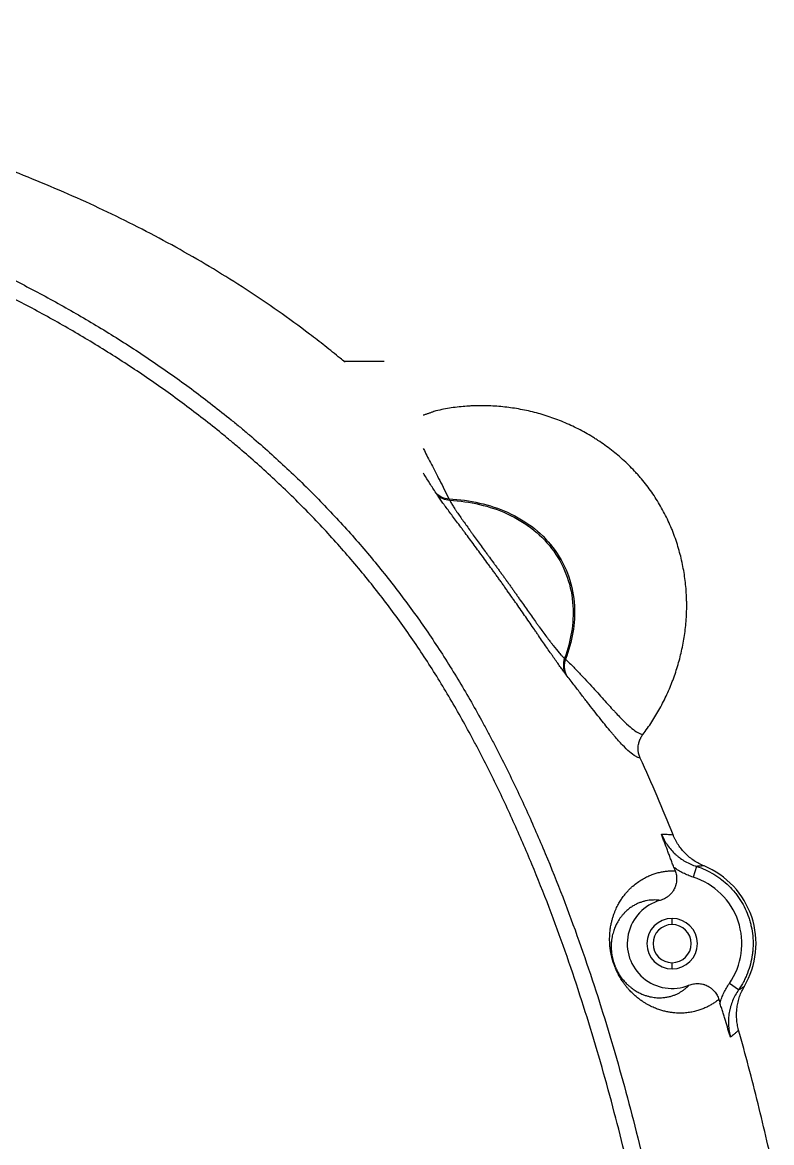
# Model space of a CAD drawing. Header units: millimetres. Extents: x -33000 to 294000, y 0 to 42408.
# Drawn here: x 95449.3 to 95516.1, y 16311.2 to 16411.1 of the extents above; entities that cross this region are included whole.
import ezdxf

# ---------------------------------------------------------------- set-up
doc = ezdxf.new("R2010")
doc.units = ezdxf.units.MM
doc.header["$LTSCALE"] = 50
doc.layers.add('arch', color=8, linetype='Continuous')

msp = doc.modelspace()

# ---------------------------------------------------------------- linework, layer by layer
at = {"layer": 'arch', "linetype": 'Continuous'}
for p, q in [((95481.571, 16380.849), (95478.071, 16380.849)), ((95509.429, 16335.837), (95509.128, 16334.884)), ((95507.252, 16330.657), (95507.252, 16331.207)), ((95507.252, 16326.707), (95507.252, 16327.257)), ((95513.175, 16324.833), (95512.354, 16325.404))]:
    msp.add_line(p, q, dxfattribs=at)
for radius, start, end in [(7.482, 329.46709, 67.6557), (6.217, 325.15351, 72.43829), (4, 105.43805, 292.09048), (2.25, 90, 270), (2.25, 270, 90), (1.7, 90, 270), (1.7, 270, 90)]:
    msp.add_arc((95507.252, 16328.957), radius, start, end, dxfattribs=at)
for centre, major_axis, ratio, start_param, end_param in [((95487.69, 16370.449), (-1.679, -1.087), 0.894464, 0.171508, 0.874223), ((95487.783, 16370.307), (-1.663, -1.11), 0.873243, 0.157442, 0.851187), ((95499.46, 16354.018), (1.59, 1.213), 0.870637, 2.216695, 2.993954), ((95499.542, 16353.909), (1.59, 1.213), 0.873482, 2.204426, 2.992704)]:
    msp.add_ellipse(centre, major_axis=major_axis, ratio=ratio, start_param=start_param, end_param=end_param, dxfattribs=at)
for points, knots in [([(95478.09, 16380.779), (95477.946, 16380.899), (95477.802, 16381.018), (95477.209, 16381.504), (95476.757, 16381.867), (95476.074, 16382.406), (95475.845, 16382.584), (95475.386, 16382.939), (95474.236, 16383.82), (95473.07, 16384.67), (95471.184, 16385.994), (95470.232, 16386.638), (95468.308, 16387.889), (95467.336, 16388.498), (95464.395, 16390.271), (95462.399, 16391.386), (95458.34, 16393.493), (95456.278, 16394.484), (95452.093, 16396.353), (95449.97, 16397.232), (95446.745, 16398.471), (95445.663, 16398.871), (95444.302, 16399.355), (95444.03, 16399.452), (95443.484, 16399.642), (95442.665, 16399.925), (95440.748, 16400.57), (95439.095, 16401.094), (95437.437, 16401.6), (95436.884, 16401.766), (95435.775, 16402.091), (95435.22, 16402.251), (95433.554, 16402.722), (95432.44, 16403.025), (95430.209, 16403.609), (95429.09, 16403.89), (95425.728, 16404.703), (95423.478, 16405.205), (95418.96, 16406.138), (95416.694, 16406.569), (95413.851, 16407.068), (95413.282, 16407.166), (95412.144, 16407.358), (95411.574, 16407.452), (95409.864, 16407.729), (95408.723, 16407.906), (95405.298, 16408.417), (95403.011, 16408.73), (95398.432, 16409.307), (95396.14, 16409.572), (95389.256, 16410.307), (95384.658, 16410.715), (95380.053, 16411.069)], [0, 0, 0, 0, 0.005355, 0.005355, 0.021932, 0.021932, 0.030221, 0.030221, 0.038509, 0.071664, 0.071664, 0.104819, 0.104819, 0.137974, 0.137974, 0.204284, 0.204284, 0.270593, 0.270593, 0.336903, 0.336903, 0.370058, 0.370058, 0.378347, 0.378347, 0.386635, 0.403213, 0.436368, 0.436368, 0.452945, 0.452945, 0.469522, 0.469522, 0.502677, 0.502677, 0.535832, 0.535832, 0.602142, 0.602142, 0.668452, 0.668452, 0.685029, 0.685029, 0.701606, 0.701606, 0.734761, 0.734761, 0.801071, 0.801071, 0.867381, 0.867381, 1, 1, 1, 1]), ([(95380.055, 16405.425), (95382.849, 16405.208), (95385.633, 16404.948), (95391.182, 16404.336), (95393.945, 16403.984), (95399.451, 16403.182), (95402.193, 16402.732), (95407.653, 16401.725), (95410.371, 16401.168), (95415.781, 16399.937), (95418.474, 16399.264), (95423.829, 16397.79), (95426.493, 16396.988), (95430.464, 16395.677), (95431.783, 16395.223), (95434.414, 16394.275), (95435.725, 16393.783), (95437.685, 16393.013), (95438.664, 16392.62), (95439.639, 16392.216), (95440.127, 16392.012), (95440.289, 16391.944), (95440.613, 16391.806), (95442.072, 16391.186), (95443.515, 16390.541), (95446.058, 16389.356), (95448.578, 16388.132), (95452.284, 16386.172), (95454.703, 16384.781), (95457.096, 16383.344), (95458.279, 16382.604), (95460.617, 16381.075), (95461.771, 16380.288), (95464.051, 16378.663), (95465.177, 16377.826), (95466.841, 16376.532), (95467.668, 16375.875), (95468.622, 16375.091), (95469.028, 16374.751), (95469.298, 16374.524), (95469.433, 16374.41), (95470.644, 16373.381), (95471.695, 16372.447), (95473.746, 16370.537), (95474.746, 16369.561), (95476.697, 16367.569), (95477.646, 16366.553), (95479.495, 16364.478), (95480.394, 16363.421), (95482.14, 16361.264), (95482.988, 16360.165), (95484.63, 16357.924), (95485.426, 16356.783), (95486.579, 16355.039), (95486.957, 16354.452), (95487.7, 16353.268), (95488.065, 16352.671), (95488.783, 16351.467), (95489.136, 16350.86), (95489.829, 16349.636), (95490.171, 16349.02), (95490.591, 16348.244), (95490.674, 16348.089), (95490.841, 16347.777), (95490.924, 16347.621), (95491.171, 16347.154), (95491.662, 16346.217), (95492.14, 16345.275), (95493.077, 16343.386), (95493.679, 16342.119), (95494.839, 16339.57), (95495.398, 16338.288), (95497.016, 16334.423), (95498.014, 16331.819), (95499.878, 16326.567), (95500.743, 16323.918), (95502.356, 16318.58), (95503.104, 16315.891), (95504.498, 16310.479), (95505.144, 16307.755), (95505.896, 16304.332), (95506.118, 16303.304), (95506.333, 16302.274), (95506.475, 16301.586), (95506.546, 16301.243), (95506.895, 16299.523), (95507.163, 16298.147), (95507.937, 16294.019), (95508.412, 16291.266), (95509.293, 16285.758), (95509.697, 16283.003), (95510.819, 16274.737), (95511.444, 16269.223), (95512.239, 16260.949), (95512.48, 16258.19), (95512.912, 16252.672), (95513.104, 16249.912), (95513.607, 16241.631), (95514.086, 16230.586), (95514.234, 16219.533), (95514.235, 16208.476), (95514.162, 16202.946), (95513.85, 16191.882), (95513.611, 16186.349), (95513.107, 16178.045), (95512.915, 16175.276), (95512.481, 16169.738), (95512.239, 16166.968), (95511.707, 16161.427), (95511.417, 16158.656), (95510.94, 16154.499), (95510.774, 16153.113), (95510.428, 16150.341), (95510.247, 16148.955), (95509.304, 16142.023), (95508.429, 16136.505), (95506.884, 16128.282), (95506.33, 16125.55), (95505.133, 16120.107), (95504.489, 16117.395), (95503.098, 16111.997), (95502.35, 16109.309), (95500.734, 16103.963), (95499.865, 16101.303), (95498.809, 16098.329), (95498.69, 16097.999), (95498.451, 16097.339), (95498.33, 16097.01), (95497.965, 16096.023), (95497.222, 16094.057), (95496.441, 16092.111), (95494.821, 16088.248), (95493.667, 16085.712), (95492.121, 16082.597), (95491.806, 16081.977), (95491.166, 16080.742), (95490.841, 16080.128), (95489.848, 16078.293), (95489.163, 16077.082), (95488.094, 16075.288), (95487.731, 16074.693), (95486.991, 16073.511), (95486.613, 16072.924), (95485.458, 16071.175), (95484.658, 16070.025), (95483.412, 16068.324), (95482.989, 16067.761), (95482.45, 16067.062), (95482.342, 16066.923), (95482.125, 16066.645), (95481.799, 16066.229), (95480.589, 16064.718), (95479.454, 16063.384), (95477.594, 16061.301), (95476.642, 16060.284), (95474.696, 16058.299), (95473.701, 16057.331), (95471.671, 16055.442), (95470.635, 16054.522), (95468.523, 16052.726), (95467.447, 16051.85), (95465.256, 16050.144), (95464.141, 16049.313), (95461.874, 16047.694), (95460.722, 16046.906), (95458.966, 16045.755), (95458.081, 16045.187), (95457.037, 16044.538), (95456.587, 16044.263), (95456.286, 16044.081), (95456.136, 16043.989), (95454.779, 16043.173), (95453.563, 16042.473), (95451.113, 16041.119), (95448.645, 16039.813), (95446.142, 16038.594), (95442.363, 16036.83), (95439.811, 16035.736), (95434.648, 16033.7), (95432.038, 16032.757), (95426.763, 16031.007), (95424.099, 16030.2), (95420.067, 16029.082), (95418.716, 16028.726), (95416.682, 16028.213), (95416.002, 16028.046), (95414.981, 16027.8), (95414.64, 16027.72), (95413.958, 16027.56), (95412.251, 16027.165), (95410.539, 16026.793), (95408.48, 16026.369), (95407.793, 16026.231), (95406.418, 16025.962), (95405.73, 16025.831), (95402.287, 16025.194), (95399.525, 16024.74), (95393.985, 16023.931), (95391.208, 16023.577), (95387.033, 16023.116), (95385.639, 16022.974), (95382.849, 16022.713), (95381.453, 16022.594), (95380.056, 16022.485)], [0, 0, 0, 0, 0.015625, 0.015625, 0.03125, 0.03125, 0.046875, 0.046875, 0.0625, 0.0625, 0.078125, 0.078125, 0.09375, 0.09375, 0.101562, 0.101562, 0.109375, 0.109375, 0.113281, 0.115234, 0.115234, 0.116211, 0.116211, 0.117187, 0.125, 0.125, 0.132812, 0.140625, 0.148437, 0.148437, 0.15625, 0.15625, 0.164062, 0.164062, 0.171875, 0.171875, 0.175781, 0.177734, 0.178711, 0.178711, 0.179687, 0.179687, 0.1875, 0.1875, 0.195312, 0.195312, 0.203125, 0.203125, 0.210937, 0.210937, 0.21875, 0.21875, 0.226562, 0.226562, 0.230469, 0.230469, 0.234375, 0.234375, 0.238281, 0.238281, 0.242187, 0.242187, 0.243164, 0.243164, 0.244141, 0.244141, 0.246094, 0.25, 0.25, 0.257812, 0.257812, 0.265625, 0.265625, 0.28125, 0.28125, 0.296875, 0.296875, 0.3125, 0.3125, 0.328125, 0.328125, 0.332031, 0.333984, 0.333984, 0.335937, 0.335937, 0.34375, 0.34375, 0.359375, 0.359375, 0.375, 0.375, 0.40625, 0.40625, 0.421875, 0.421875, 0.4375, 0.4375, 0.46875, 0.5, 0.5, 0.53125, 0.53125, 0.5625, 0.5625, 0.578125, 0.578125, 0.59375, 0.59375, 0.609375, 0.609375, 0.617187, 0.617187, 0.625, 0.625, 0.65625, 0.65625, 0.671875, 0.671875, 0.6875, 0.6875, 0.703125, 0.703125, 0.71875, 0.71875, 0.720703, 0.720703, 0.722656, 0.722656, 0.726562, 0.734375, 0.734375, 0.75, 0.75, 0.753906, 0.753906, 0.757812, 0.757812, 0.765625, 0.765625, 0.769531, 0.769531, 0.773437, 0.773437, 0.78125, 0.78125, 0.785156, 0.785156, 0.786133, 0.786133, 0.787109, 0.789062, 0.796875, 0.796875, 0.804687, 0.804687, 0.8125, 0.8125, 0.820312, 0.820312, 0.828125, 0.828125, 0.835937, 0.835937, 0.84375, 0.84375, 0.847656, 0.849609, 0.850586, 0.850586, 0.851562, 0.851562, 0.859375, 0.859375, 0.867187, 0.875, 0.875, 0.890625, 0.890625, 0.90625, 0.90625, 0.921875, 0.921875, 0.929687, 0.929687, 0.933594, 0.933594, 0.935547, 0.935547, 0.9375, 0.945312, 0.945312, 0.949219, 0.949219, 0.953125, 0.953125, 0.96875, 0.96875, 0.984375, 0.984375, 0.992187, 0.992187, 1, 1, 1, 1]), ([(95379.939, 16023.979), (95382.712, 16024.194), (95385.476, 16024.452), (95390.989, 16025.06), (95393.737, 16025.409), (95399.216, 16026.207), (95401.946, 16026.655), (95407.387, 16027.659), (95410.098, 16028.215), (95415.499, 16029.444), (95418.188, 16030.117), (95422.205, 16031.226), (95423.541, 16031.612), (95425.207, 16032.116), (95425.54, 16032.218), (95426.206, 16032.424), (95427.202, 16032.736), (95428.194, 16033.058), (95431.493, 16034.15), (95434.102, 16035.091), (95439.256, 16037.123), (95441.8, 16038.213), (95445.562, 16039.971), (95448.053, 16041.184), (95450.505, 16042.485), (95452.937, 16043.831), (95454.143, 16044.527), (95455.488, 16045.338), (95455.637, 16045.428), (95455.935, 16045.61), (95456.381, 16045.883), (95457.416, 16046.527), (95458.292, 16047.091), (95460.032, 16048.234), (95461.173, 16049.017), (95463.418, 16050.626), (95464.522, 16051.452), (95466.69, 16053.147), (95467.756, 16054.017), (95469.846, 16055.803), (95470.871, 16056.718), (95472.88, 16058.596), (95473.863, 16059.559), (95475.788, 16061.534), (95476.729, 16062.546), (95478.567, 16064.619), (95479.463, 16065.681), (95480.556, 16067.041), (95480.773, 16067.314), (95481.097, 16067.727), (95481.204, 16067.865), (95481.418, 16068.142), (95481.951, 16068.835), (95482.472, 16069.535), (95483.7, 16071.226), (95484.487, 16072.369), (95486.002, 16074.688), (95486.729, 16075.864), (95488.13, 16078.243), (95488.804, 16079.446), (95490.106, 16081.877), (95490.736, 16083.104), (95492.562, 16086.818), (95493.697, 16089.337), (95495.289, 16093.175), (95496.058, 16095.108), (95496.788, 16097.061), (95497.087, 16097.878), (95497.146, 16098.041), (95497.265, 16098.368), (95497.442, 16098.859), (95497.617, 16099.35), (95498.654, 16102.301), (95499.508, 16104.94), (95501.095, 16110.245), (95501.83, 16112.911), (95503.197, 16118.266), (95503.83, 16120.956), (95505.007, 16126.356), (95505.551, 16129.065), (95506.564, 16134.503), (95507.266, 16138.594), (95507.997, 16143.388), (95508.342, 16145.789), (95508.485, 16146.819), (95508.58, 16147.506), (95508.627, 16147.85), (95509.044, 16150.943), (95509.725, 16156.44), (95510.296, 16161.934), (95510.82, 16167.428), (95511.058, 16170.174), (95511.485, 16175.665), (95511.674, 16178.41), (95512.169, 16186.643), (95512.405, 16192.13), (95512.711, 16203.1), (95512.782, 16208.583), (95512.78, 16219.545), (95512.707, 16225.025), (95512.397, 16235.98), (95512.16, 16241.456), (95511.663, 16249.666), (95511.474, 16252.402), (95511.046, 16257.874), (95510.808, 16260.609), (95510.024, 16268.812), (95509.407, 16274.279), (95508.301, 16282.476), (95507.902, 16285.207), (95507.034, 16290.668), (95506.565, 16293.398), (95505.803, 16297.491), (95505.539, 16298.855), (95505.195, 16300.56), (95505.126, 16300.901), (95504.986, 16301.583), (95504.773, 16302.605), (95503.974, 16306.346), (95503.178, 16309.723), (95501.805, 16315.092), (95501.069, 16317.76), (95499.48, 16323.056), (95498.629, 16325.685), (95496.793, 16330.898), (95495.81, 16333.482), (95494.217, 16337.318), (95493.116, 16339.862), (95491.931, 16342.378), (95491.007, 16344.253), (95490.537, 16345.187), (95489.973, 16346.273), (95489.728, 16346.737), (95489.564, 16347.046), (95489.481, 16347.2), (95488.736, 16348.588), (95488.052, 16349.805), (95486.99, 16351.601), (95486.63, 16352.194), (95485.898, 16353.371), (95485.525, 16353.955), (95484.387, 16355.689), (95483.601, 16356.823), (95481.979, 16359.05), (95481.142, 16360.143), (95479.416, 16362.286), (95478.527, 16363.337), (95476.698, 16365.397), (95475.759, 16366.407), (95473.829, 16368.385), (95472.839, 16369.354), (95470.807, 16371.25), (95469.767, 16372.178), (95468.568, 16373.199), (95468.434, 16373.312), (95468.166, 16373.538), (95468.032, 16373.65), (95467.628, 16373.986), (95466.818, 16374.653), (95465.999, 16375.305), (95464.349, 16376.59), (95463.233, 16377.42), (95460.973, 16379.032), (95459.828, 16379.813), (95457.51, 16381.329), (95456.337, 16382.063), (95453.965, 16383.487), (95451.565, 16384.867), (95447.89, 16386.808), (95445.391, 16388.021), (95442.869, 16389.195), (95441.596, 16389.763), (95440.151, 16390.38), (95439.991, 16390.449), (95439.669, 16390.585), (95439.508, 16390.652), (95439.025, 16390.855), (95438.057, 16391.255), (95437.087, 16391.643), (95435.143, 16392.406), (95433.843, 16392.893), (95431.234, 16393.831), (95429.925, 16394.281), (95425.987, 16395.578), (95423.346, 16396.372), (95418.035, 16397.832), (95415.365, 16398.498), (95410, 16399.716), (95407.305, 16400.267), (95401.891, 16401.264), (95399.172, 16401.71), (95393.712, 16402.504), (95390.972, 16402.852), (95385.47, 16403.459), (95382.71, 16403.716), (95379.939, 16403.931)], [0, 0, 0, 0, 0.015625, 0.015625, 0.03125, 0.03125, 0.046875, 0.046875, 0.0625, 0.0625, 0.078125, 0.078125, 0.085938, 0.085938, 0.087891, 0.087891, 0.089844, 0.09375, 0.09375, 0.109375, 0.109375, 0.125, 0.125, 0.132812, 0.140625, 0.140625, 0.148437, 0.148437, 0.149414, 0.149414, 0.150391, 0.152344, 0.15625, 0.15625, 0.164062, 0.164062, 0.171875, 0.171875, 0.179687, 0.179687, 0.1875, 0.1875, 0.195312, 0.195312, 0.203125, 0.203125, 0.210938, 0.210938, 0.212891, 0.212891, 0.213867, 0.213867, 0.214844, 0.21875, 0.21875, 0.226563, 0.226563, 0.234375, 0.234375, 0.242188, 0.242188, 0.25, 0.25, 0.265625, 0.265625, 0.273438, 0.277344, 0.277344, 0.27832, 0.27832, 0.279297, 0.28125, 0.28125, 0.296875, 0.296875, 0.3125, 0.3125, 0.328125, 0.328125, 0.34375, 0.34375, 0.359375, 0.367188, 0.371094, 0.373047, 0.373047, 0.375, 0.375, 0.390625, 0.40625, 0.40625, 0.421875, 0.421875, 0.4375, 0.4375, 0.46875, 0.46875, 0.5, 0.5, 0.53125, 0.53125, 0.5625, 0.5625, 0.578125, 0.578125, 0.59375, 0.59375, 0.625, 0.625, 0.640625, 0.640625, 0.65625, 0.65625, 0.664063, 0.664063, 0.666016, 0.666016, 0.667969, 0.671875, 0.6875, 0.6875, 0.703125, 0.703125, 0.71875, 0.71875, 0.734375, 0.734375, 0.742188, 0.75, 0.75, 0.753906, 0.755859, 0.756836, 0.756836, 0.757813, 0.757813, 0.765625, 0.765625, 0.769531, 0.769531, 0.773438, 0.773438, 0.78125, 0.78125, 0.789063, 0.789063, 0.796875, 0.796875, 0.804688, 0.804688, 0.8125, 0.8125, 0.820313, 0.820313, 0.821289, 0.821289, 0.822266, 0.822266, 0.824219, 0.828125, 0.828125, 0.835938, 0.835938, 0.84375, 0.84375, 0.851563, 0.851563, 0.859375, 0.867188, 0.875, 0.875, 0.882813, 0.882813, 0.883789, 0.883789, 0.884766, 0.884766, 0.886719, 0.890625, 0.890625, 0.898438, 0.898438, 0.90625, 0.90625, 0.921875, 0.921875, 0.9375, 0.9375, 0.953125, 0.953125, 0.96875, 0.96875, 0.984375, 0.984375, 1, 1, 1, 1]), ([(95504.64, 16347.598), (95504.924, 16347.965), (95505.192, 16348.344), (95505.699, 16349.119), (95505.937, 16349.517), (95506.385, 16350.332), (95506.595, 16350.749), (95506.888, 16351.388), (95506.983, 16351.603), (95507.118, 16351.93), (95507.185, 16352.095), (95507.249, 16352.26), (95507.292, 16352.371), (95507.313, 16352.426), (95507.5, 16352.927), (95507.65, 16353.377), (95507.916, 16354.285), (95508.033, 16354.743), (95508.232, 16355.67), (95508.315, 16356.138), (95508.446, 16357.083), (95508.493, 16357.561), (95508.536, 16358.285), (95508.545, 16358.528), (95508.551, 16358.833), (95508.551, 16358.894), (95508.552, 16359.016), (95508.553, 16359.077), (95508.552, 16359.261), (95508.551, 16359.383), (95508.537, 16359.994), (95508.507, 16360.479), (95508.408, 16361.446), (95508.339, 16361.927), (95508.161, 16362.884), (95508.053, 16363.36), (95507.797, 16364.307), (95507.648, 16364.778), (95507.456, 16365.305), (95507.435, 16365.364), (95507.391, 16365.48), (95507.369, 16365.539), (95507.301, 16365.713), (95507.162, 16366.061), (95507.012, 16366.402), (95506.7, 16367.076), (95506.472, 16367.514), (95505.981, 16368.37), (95505.716, 16368.786), (95505.149, 16369.598), (95504.846, 16369.992), (95504.484, 16370.423), (95504.443, 16370.471), (95504.361, 16370.566), (95504.32, 16370.613), (95504.196, 16370.754), (95503.945, 16371.033), (95503.687, 16371.302), (95503.161, 16371.828), (95502.796, 16372.163), (95502.043, 16372.8), (95501.654, 16373.103), (95501.051, 16373.534), (95500.847, 16373.674), (95500.588, 16373.844), (95500.536, 16373.878), (95500.432, 16373.945), (95500.38, 16373.978), (95500.222, 16374.077), (95500.117, 16374.142), (95499.588, 16374.46), (95499.158, 16374.695), (95498.285, 16375.131), (95497.398, 16375.532), (95496.486, 16375.862), (95495.793, 16376.082), (95495.56, 16376.151), (95495.091, 16376.28), (95494.856, 16376.34), (95494.151, 16376.505), (95493.681, 16376.597), (95492.739, 16376.744), (95492.268, 16376.8), (95491.324, 16376.877), (95490.852, 16376.898), (95490.143, 16376.903), (95489.906, 16376.9), (95489.611, 16376.891), (95489.551, 16376.889), (95489.433, 16376.884), (95489.374, 16376.881), (95489.197, 16376.872), (95489.079, 16376.865), (95488.491, 16376.824), (95488.026, 16376.774), (95487.104, 16376.636), (95486.648, 16376.549), (95486.129, 16376.426), (95486.06, 16376.409), (95485.992, 16376.392)], [0, 0, 0, 0, 0.0321, 0.0321, 0.0642, 0.0642, 0.0963, 0.0963, 0.112351, 0.112351, 0.120376, 0.124388, 0.124388, 0.128401, 0.128401, 0.160501, 0.160501, 0.192601, 0.192601, 0.224701, 0.224701, 0.256801, 0.256801, 0.272851, 0.272851, 0.276864, 0.276864, 0.280876, 0.280876, 0.288901, 0.288901, 0.321002, 0.321002, 0.353102, 0.353102, 0.385202, 0.385202, 0.417302, 0.417302, 0.421315, 0.421315, 0.425327, 0.425327, 0.433352, 0.449402, 0.449402, 0.481502, 0.481502, 0.513602, 0.513602, 0.545703, 0.545703, 0.549715, 0.549715, 0.553728, 0.553728, 0.561753, 0.577803, 0.577803, 0.609903, 0.609903, 0.642003, 0.642003, 0.658053, 0.658053, 0.662066, 0.662066, 0.666078, 0.666078, 0.674103, 0.674103, 0.706203, 0.706203, 0.738304, 0.770404, 0.770404, 0.786454, 0.786454, 0.802504, 0.802504, 0.834604, 0.834604, 0.866704, 0.866704, 0.898804, 0.898804, 0.914854, 0.914854, 0.918867, 0.918867, 0.922879, 0.922879, 0.930904, 0.930904, 0.963005, 0.963005, 0.995105, 0.995105, 1, 1, 1, 1]), ([(95485.067, 16373.102), (95485.098, 16373.037), (95485.13, 16372.971), (95485.346, 16372.525), (95485.557, 16372.114), (95485.903, 16371.448), (95486.024, 16371.217), (95486.273, 16370.74), (95486.402, 16370.492), (95486.667, 16369.981), (95486.803, 16369.717), (95487.078, 16369.171), (95487.218, 16368.89), (95487.358, 16368.6)], [0, 0, 0, 0, 0.055973, 0.055973, 0.370649, 0.370649, 0.527986, 0.527986, 0.685324, 0.685324, 0.842662, 0.842662, 1, 1, 1, 1]), ([(95486.201, 16369.122), (95486.01, 16369.419), (95485.827, 16369.705), (95485.474, 16370.256), (95485.304, 16370.522), (95485.117, 16370.817), (95485.093, 16370.855), (95485.069, 16370.893)], [0, 0, 0, 0, 0.465441, 0.465441, 0.930882, 0.930882, 1, 1, 1, 1]), ([(95497.731, 16353.022), (95497.659, 16353.116), (95497.583, 16353.218), (95497.423, 16353.433), (95497.34, 16353.548), (95497.166, 16353.789), (95497.076, 16353.916), (95496.888, 16354.181), (95496.79, 16354.32), (95496.664, 16354.501), (95496.638, 16354.538), (95496.587, 16354.612), (95496.561, 16354.649), (95496.482, 16354.762), (95496.429, 16354.838), (95496.269, 16355.07), (95496.159, 16355.228), (95495.936, 16355.553), (95495.822, 16355.719), (95495.588, 16356.059), (95495.469, 16356.232), (95495.286, 16356.498), (95495.225, 16356.587), (95495.101, 16356.768), (95495.038, 16356.859), (95494.849, 16357.134), (95494.721, 16357.32), (95494.334, 16357.88), (95494.071, 16358.26), (95493.668, 16358.839), (95493.533, 16359.034), (95493.327, 16359.328), (95493.258, 16359.426), (95493.119, 16359.623), (95493.05, 16359.722), (95492.84, 16360.019), (95492.699, 16360.218), (95492.488, 16360.516), (95492.417, 16360.615), (95492.275, 16360.814), (95492.204, 16360.913), (95492.097, 16361.062), (95492.062, 16361.112), (95491.991, 16361.212), (95491.955, 16361.261), (95491.848, 16361.41), (95491.777, 16361.51), (95491.635, 16361.708), (95491.564, 16361.807), (95491.422, 16362.004), (95491.35, 16362.103), (95491.208, 16362.3), (95491.137, 16362.398), (95490.994, 16362.594), (95490.924, 16362.691), (95490.711, 16362.982), (95490.571, 16363.174), (95490.151, 16363.746), (95489.875, 16364.119), (95489.467, 16364.668), (95489.332, 16364.849), (95489.064, 16365.208), (95488.932, 16365.385), (95488.735, 16365.648), (95488.67, 16365.735), (95488.572, 16365.865), (95488.54, 16365.908), (95488.476, 16365.994), (95488.316, 16366.208), (95488.036, 16366.581), (95487.681, 16367.055), (95487.459, 16367.354), (95487.244, 16367.645), (95487.14, 16367.786), (95487.015, 16367.957), (95486.99, 16367.991), (95486.942, 16368.057), (95486.87, 16368.156), (95486.801, 16368.252), (95486.667, 16368.438), (95486.584, 16368.556), (95486.429, 16368.78), (95486.357, 16368.885), (95486.292, 16368.983)], [0, 0, 0, 0, 0.03125, 0.03125, 0.0625, 0.0625, 0.09375, 0.09375, 0.125, 0.125, 0.132812, 0.132812, 0.140625, 0.140625, 0.15625, 0.15625, 0.1875, 0.1875, 0.21875, 0.21875, 0.25, 0.25, 0.265625, 0.265625, 0.28125, 0.28125, 0.3125, 0.3125, 0.375, 0.375, 0.40625, 0.40625, 0.421875, 0.421875, 0.4375, 0.4375, 0.46875, 0.46875, 0.484375, 0.484375, 0.5, 0.5, 0.507813, 0.507813, 0.515625, 0.515625, 0.53125, 0.53125, 0.546875, 0.546875, 0.5625, 0.5625, 0.578125, 0.578125, 0.59375, 0.59375, 0.625, 0.625, 0.6875, 0.6875, 0.71875, 0.71875, 0.75, 0.75, 0.765625, 0.765625, 0.773437, 0.773437, 0.78125, 0.8125, 0.84375, 0.875, 0.875, 0.90625, 0.90625, 0.914063, 0.914063, 0.921875, 0.9375, 0.9375, 0.96875, 0.96875, 1, 1, 1, 1]), ([(95487.358, 16368.6), (95489.232, 16368.5), (95493.021, 16367.657), (95497.27, 16364.27), (95498.958, 16359.361), (95498.348, 16355.876), (95497.747, 16354.31)], [0, 0, 0, 0, 0.237241, 0.503246, 0.769252, 1, 1, 1, 1]), ([(95487.416, 16368.483), (95489.252, 16368.374), (95492.964, 16367.528), (95497.134, 16364.189), (95498.809, 16359.363), (95498.235, 16355.936), (95497.659, 16354.393)], [0, 0, 0, 0, 0.237223, 0.503233, 0.769243, 1, 1, 1, 1]), ([(95487.416, 16368.483), (95487.461, 16368.395), (95487.515, 16368.3), (95487.635, 16368.098), (95487.701, 16367.991), (95487.81, 16367.821), (95487.848, 16367.763), (95487.907, 16367.674), (95487.927, 16367.643), (95487.968, 16367.582), (95487.988, 16367.552), (95488.093, 16367.396), (95488.181, 16367.268), (95488.364, 16367.003), (95488.555, 16366.73), (95488.862, 16366.299), (95489.079, 16365.997), (95489.218, 16365.804), (95489.246, 16365.765), (95489.302, 16365.687), (95489.33, 16365.648), (95489.415, 16365.531), (95489.472, 16365.452), (95489.643, 16365.214), (95489.759, 16365.054), (95489.994, 16364.731), (95490.112, 16364.568), (95490.352, 16364.238), (95490.473, 16364.072), (95490.657, 16363.82), (95490.718, 16363.736), (95490.842, 16363.567), (95490.904, 16363.482), (95491.091, 16363.226), (95491.217, 16363.054), (95491.408, 16362.794), (95491.472, 16362.707), (95491.601, 16362.532), (95491.666, 16362.444), (95491.795, 16362.269), (95491.86, 16362.182), (95491.957, 16362.05), (95491.99, 16362.006), (95492.054, 16361.918), (95492.086, 16361.874), (95492.15, 16361.785), (95492.182, 16361.741), (95492.245, 16361.652), (95492.276, 16361.607), (95492.339, 16361.518), (95492.37, 16361.473), (95492.418, 16361.406), (95492.434, 16361.384), (95492.466, 16361.339), (95492.482, 16361.317), (95492.531, 16361.251), (95492.564, 16361.208), (95492.629, 16361.12), (95492.661, 16361.075), (95492.725, 16360.987), (95492.757, 16360.943), (95492.82, 16360.854), (95492.852, 16360.809), (95492.946, 16360.675), (95493.008, 16360.586), (95493.133, 16360.407), (95493.195, 16360.317), (95493.319, 16360.139), (95493.381, 16360.049), (95493.504, 16359.872), (95493.566, 16359.784), (95493.75, 16359.521), (95493.872, 16359.347), (95494.114, 16359.003), (95494.235, 16358.832), (95494.473, 16358.495), (95494.592, 16358.328), (95494.826, 16357.998), (95494.943, 16357.835), (95495.087, 16357.633), (95495.116, 16357.593), (95495.174, 16357.513), (95495.203, 16357.473), (95495.288, 16357.354), (95495.345, 16357.275), (95495.626, 16356.887), (95495.842, 16356.592), (95496.155, 16356.173), (95496.257, 16356.038), (95496.408, 16355.841), (95496.457, 16355.777), (95496.531, 16355.682), (95496.556, 16355.651), (95496.605, 16355.589), (95496.629, 16355.558), (95496.845, 16355.285), (95497.024, 16355.069), (95497.276, 16354.784), (95497.356, 16354.696), (95497.512, 16354.533), (95497.587, 16354.46), (95497.659, 16354.393)], [0, 0, 0, 0, 0.03125, 0.03125, 0.0625, 0.0625, 0.078125, 0.078125, 0.085938, 0.085938, 0.09375, 0.09375, 0.125, 0.125, 0.15625, 0.1875, 0.21875, 0.21875, 0.226563, 0.226563, 0.234375, 0.234375, 0.25, 0.25, 0.28125, 0.28125, 0.3125, 0.3125, 0.34375, 0.34375, 0.359375, 0.359375, 0.375, 0.375, 0.40625, 0.40625, 0.421875, 0.421875, 0.4375, 0.4375, 0.453125, 0.453125, 0.460938, 0.460938, 0.46875, 0.46875, 0.476563, 0.476563, 0.484375, 0.484375, 0.492188, 0.492188, 0.496094, 0.496094, 0.5, 0.5, 0.507813, 0.507813, 0.515625, 0.515625, 0.523438, 0.523438, 0.53125, 0.53125, 0.546875, 0.546875, 0.5625, 0.5625, 0.578125, 0.578125, 0.59375, 0.59375, 0.625, 0.625, 0.65625, 0.65625, 0.6875, 0.6875, 0.71875, 0.71875, 0.726563, 0.726563, 0.734375, 0.734375, 0.75, 0.75, 0.8125, 0.8125, 0.84375, 0.84375, 0.859375, 0.859375, 0.867188, 0.867188, 0.875, 0.875, 0.9375, 0.9375, 0.96875, 0.96875, 1, 1, 1, 1]), ([(95497.659, 16354.393), (95497.668, 16354.384), (95497.678, 16354.376), (95497.696, 16354.358), (95497.705, 16354.349), (95497.725, 16354.331), (95497.736, 16354.32), (95497.747, 16354.31)], [0, 0, 0, 0, 0.316133, 0.316133, 0.632192, 0.632192, 1, 1, 1, 1]), ([(95497.747, 16354.31), (95497.873, 16354.19), (95497.996, 16354.07), (95498.239, 16353.831), (95498.358, 16353.712), (95498.708, 16353.358), (95498.931, 16353.125), (95499.362, 16352.67), (95499.569, 16352.448), (95499.968, 16352.015), (95500.16, 16351.805), (95500.529, 16351.397), (95500.706, 16351.2), (95501.049, 16350.82), (95501.213, 16350.638), (95501.531, 16350.286), (95501.684, 16350.118), (95501.905, 16349.877), (95502.014, 16349.759), (95502.119, 16349.646), (95502.189, 16349.571), (95502.224, 16349.534), (95502.531, 16349.207), (95502.783, 16348.948), (95503.248, 16348.497), (95503.461, 16348.304), (95503.853, 16347.986), (95504.032, 16347.861), (95504.236, 16347.746), (95504.276, 16347.726), (95504.354, 16347.689), (95504.391, 16347.672), (95504.503, 16347.629), (95504.573, 16347.609), (95504.64, 16347.598)], [0, 0, 0, 0, 0.03125, 0.03125, 0.0625, 0.0625, 0.125, 0.125, 0.1875, 0.1875, 0.25, 0.25, 0.3125, 0.3125, 0.375, 0.375, 0.4375, 0.4375, 0.46875, 0.484375, 0.484375, 0.5, 0.5, 0.625, 0.625, 0.75, 0.75, 0.875, 0.875, 0.90625, 0.90625, 0.9375, 0.9375, 1, 1, 1, 1]), ([(95497.813, 16352.915), (95497.803, 16352.928), (95497.793, 16352.941), (95497.774, 16352.966), (95497.766, 16352.977), (95497.748, 16352.999), (95497.74, 16353.01), (95497.731, 16353.022)], [0, 0, 0, 0, 0.367902, 0.367902, 0.683955, 0.683955, 1, 1, 1, 1]), ([(95504.404, 16345.486), (95504.339, 16345.497), (95504.272, 16345.518), (95504.165, 16345.562), (95504.128, 16345.578), (95504.053, 16345.617), (95504.014, 16345.638), (95503.818, 16345.756), (95503.645, 16345.887), (95503.265, 16346.218), (95503.059, 16346.42), (95502.608, 16346.894), (95502.364, 16347.166), (95502.066, 16347.513), (95502.032, 16347.552), (95501.965, 16347.631), (95501.863, 16347.752), (95501.758, 16347.878), (95501.544, 16348.135), (95501.396, 16348.316), (95501.09, 16348.694), (95500.932, 16348.892), (95500.604, 16349.305), (95500.434, 16349.52), (95500.082, 16349.97), (95499.9, 16350.204), (95499.522, 16350.691), (95499.327, 16350.944), (95498.922, 16351.47), (95498.711, 16351.744), (95498.275, 16352.312), (95498.049, 16352.608), (95497.813, 16352.915)], [0, 0, 0, 0, 0.0625, 0.0625, 0.09375, 0.09375, 0.125, 0.125, 0.25, 0.25, 0.375, 0.375, 0.5, 0.5, 0.515625, 0.515625, 0.53125, 0.5625, 0.5625, 0.625, 0.625, 0.6875, 0.6875, 0.75, 0.75, 0.8125, 0.8125, 0.875, 0.875, 0.9375, 0.9375, 1, 1, 1, 1]), ([(95504.404, 16345.486), (95504.35, 16345.602), (95504.308, 16345.722), (95504.262, 16345.906), (95504.25, 16345.968), (95504.235, 16346.062), (95504.231, 16346.094), (95504.225, 16346.158), (95504.223, 16346.19), (95504.214, 16346.349), (95504.22, 16346.475), (95504.246, 16346.663), (95504.258, 16346.726), (95504.28, 16346.819), (95504.288, 16346.85), (95504.306, 16346.912), (95504.316, 16346.942), (95504.326, 16346.972)], [0, 0, 0, 0, 0.25, 0.25, 0.375, 0.375, 0.4375, 0.4375, 0.5, 0.5, 0.75, 0.75, 0.875, 0.875, 0.9375, 0.9375, 1, 1, 1, 1]), ([(95504.326, 16346.972), (95504.335, 16347.002), (95504.344, 16347.03), (95504.364, 16347.087), (95504.375, 16347.115), (95504.408, 16347.198), (95504.432, 16347.252), (95504.511, 16347.408), (95504.572, 16347.506), (95504.64, 16347.598)], [0, 0, 0, 0, 0.125, 0.125, 0.25, 0.25, 0.5, 0.5, 1, 1, 1, 1]), ([(95507.342, 16338.654), (95506.882, 16339.806), (95506.408, 16340.951), (95505.429, 16343.229), (95504.925, 16344.361), (95504.404, 16345.486)], [0, 0, 0, 0, 0.5, 0.5, 1, 1, 1, 1]), ([(95506.298, 16338.721), (95506.368, 16338.55), (95506.447, 16338.384), (95506.579, 16338.142), (95506.625, 16338.062), (95506.697, 16337.945), (95506.722, 16337.906), (95506.773, 16337.829), (95506.798, 16337.79), (95506.93, 16337.601), (95507.043, 16337.457), (95507.282, 16337.183), (95507.409, 16337.053), (95507.611, 16336.867), (95507.68, 16336.807), (95507.786, 16336.72), (95507.822, 16336.691), (95507.895, 16336.635), (95507.931, 16336.607), (95508.117, 16336.47), (95508.27, 16336.37), (95508.586, 16336.188), (95508.748, 16336.105), (95509.082, 16335.958), (95509.253, 16335.893), (95509.429, 16335.837)], [0, 0, 0, 0, 0.125, 0.125, 0.1875, 0.1875, 0.21875, 0.21875, 0.25, 0.25, 0.375, 0.375, 0.5, 0.5, 0.5625, 0.5625, 0.59375, 0.59375, 0.625, 0.625, 0.75, 0.75, 0.875, 0.875, 1, 1, 1, 1]), ([(95507.412, 16335.748), (95507.362, 16335.88), (95507.312, 16336.009), (95507.215, 16336.267), (95507.167, 16336.395), (95507.071, 16336.648), (95507.024, 16336.775), (95506.954, 16336.963), (95506.93, 16337.026), (95506.884, 16337.15), (95506.861, 16337.213), (95506.745, 16337.522), (95506.655, 16337.765), (95506.521, 16338.126), (95506.476, 16338.245), (95506.41, 16338.424), (95506.376, 16338.513), (95506.337, 16338.617), (95506.321, 16338.662), (95506.31, 16338.691), (95506.304, 16338.706), (95506.298, 16338.721)], [0, 0, 0, 0, 0.125, 0.125, 0.25, 0.25, 0.375, 0.375, 0.4375, 0.4375, 0.5, 0.5, 0.75, 0.75, 0.875, 0.875, 0.9375, 0.96875, 0.984375, 0.984375, 1, 1, 1, 1]), ([(95506.298, 16338.721), (95506.467, 16338.719), (95506.635, 16338.713), (95506.893, 16338.698), (95506.98, 16338.692), (95507.157, 16338.676), (95507.248, 16338.666), (95507.342, 16338.654)], [0, 0, 0, 0, 0.5, 0.5, 0.75, 0.75, 1, 1, 1, 1]), ([(95510.096, 16335.877), (95509.94, 16335.941), (95509.788, 16336.013), (95509.494, 16336.17), (95509.209, 16336.34), (95508.942, 16336.538), (95508.684, 16336.75), (95508.56, 16336.863), (95508.322, 16337.103), (95508.209, 16337.228), (95507.999, 16337.487), (95507.801, 16337.756), (95507.631, 16338.045), (95507.534, 16338.231), (95507.515, 16338.269), (95507.478, 16338.344), (95507.459, 16338.383), (95507.406, 16338.498), (95507.373, 16338.576), (95507.342, 16338.654)], [0, 0, 0, 0, 0.125, 0.125, 0.25, 0.375, 0.375, 0.5, 0.5, 0.625, 0.625, 0.75, 0.875, 0.875, 0.90625, 0.90625, 0.9375, 0.9375, 1, 1, 1, 1]), ([(95511.423, 16323.978), (95511.336, 16323.909), (95511.247, 16323.842), (95511.064, 16323.713), (95510.971, 16323.651), (95510.779, 16323.531), (95510.68, 16323.473), (95510.474, 16323.362), (95510.368, 16323.309), (95510.147, 16323.207), (95510.033, 16323.159), (95509.794, 16323.069), (95509.669, 16323.026), (95509.409, 16322.949), (95509.273, 16322.914), (95508.987, 16322.853), (95508.838, 16322.827), (95508.603, 16322.797), (95508.523, 16322.789), (95508.358, 16322.775), (95508.274, 16322.77), (95508.014, 16322.76), (95507.832, 16322.761), (95507.543, 16322.778), (95507.444, 16322.786), (95507.241, 16322.808), (95507.136, 16322.823), (95506.92, 16322.859), (95506.809, 16322.88), (95506.58, 16322.932), (95506.462, 16322.962), (95506.217, 16323.033), (95506.091, 16323.074), (95505.895, 16323.146), (95505.828, 16323.171), (95505.693, 16323.226), (95505.624, 16323.255), (95505.412, 16323.349), (95505.266, 16323.421), (95505.037, 16323.546), (95504.959, 16323.591), (95504.799, 16323.687), (95504.718, 16323.738), (95504.55, 16323.85), (95504.464, 16323.91), (95504.288, 16324.04), (95504.198, 16324.11), (95504.058, 16324.226), (95504.01, 16324.266), (95503.914, 16324.35), (95503.865, 16324.394), (95503.766, 16324.487), (95503.715, 16324.535), (95503.612, 16324.637), (95503.56, 16324.691), (95503.479, 16324.777), (95503.452, 16324.806), (95503.397, 16324.866), (95503.37, 16324.897), (95503.286, 16324.993), (95503.229, 16325.061), (95503.111, 16325.207), (95503.051, 16325.285), (95502.958, 16325.412), (95502.926, 16325.456), (95502.862, 16325.548), (95502.829, 16325.596), (95502.762, 16325.698), (95502.728, 16325.752), (95502.658, 16325.864), (95502.623, 16325.923), (95502.55, 16326.049), (95502.513, 16326.116), (95502.465, 16326.206), (95502.455, 16326.224), (95502.436, 16326.261), (95502.426, 16326.28), (95502.397, 16326.338), (95502.378, 16326.377), (95502.338, 16326.458), (95502.318, 16326.501), (95502.278, 16326.588), (95502.258, 16326.633), (95502.227, 16326.704), (95502.217, 16326.728), (95502.196, 16326.778), (95502.186, 16326.803), (95502.155, 16326.878), (95502.135, 16326.929), (95502.106, 16327.008), (95502.096, 16327.035), (95502.076, 16327.088), (95502.067, 16327.116), (95502.038, 16327.197), (95502.002, 16327.305), (95501.97, 16327.412), (95501.95, 16327.479), (95501.946, 16327.492), (95501.939, 16327.518), (95501.928, 16327.558), (95501.917, 16327.596), (95501.897, 16327.672), (95501.884, 16327.721), (95501.867, 16327.793), (95501.861, 16327.817), (95501.85, 16327.864), (95501.845, 16327.887), (95501.83, 16327.955), (95501.821, 16328), (95501.804, 16328.085), (95501.796, 16328.127), (95501.774, 16328.248), (95501.762, 16328.324), (95501.748, 16328.416), (95501.746, 16328.434), (95501.741, 16328.47), (95501.739, 16328.487), (95501.732, 16328.54), (95501.728, 16328.574), (95501.717, 16328.673), (95501.71, 16328.736), (95501.7, 16328.857), (95501.696, 16328.915), (95501.689, 16329.028), (95501.687, 16329.082), (95501.683, 16329.187), (95501.682, 16329.238), (95501.681, 16329.386), (95501.682, 16329.479), (95501.686, 16329.612), (95501.687, 16329.656), (95501.692, 16329.741), (95501.694, 16329.782), (95501.703, 16329.903), (95501.709, 16329.98), (95501.725, 16330.128), (95501.733, 16330.199), (95501.761, 16330.405), (95501.783, 16330.532), (95501.831, 16330.772), (95501.856, 16330.884), (95501.911, 16331.098), (95501.939, 16331.199), (95501.998, 16331.392), (95502.029, 16331.484), (95502.092, 16331.66), (95502.124, 16331.743), (95502.189, 16331.905), (95502.223, 16331.982), (95502.29, 16332.131), (95502.324, 16332.203), (95502.393, 16332.34), (95502.428, 16332.407), (95502.533, 16332.599), (95502.604, 16332.718), (95502.746, 16332.941), (95502.818, 16333.045), (95502.962, 16333.242), (95503.034, 16333.334), (95503.178, 16333.508), (95503.25, 16333.59), (95503.393, 16333.745), (95503.465, 16333.818), (95503.607, 16333.956), (95503.678, 16334.022), (95503.89, 16334.208), (95504.03, 16334.318), (95504.306, 16334.517), (95504.443, 16334.606), (95504.712, 16334.766), (95504.846, 16334.838), (95505.108, 16334.965), (95505.238, 16335.022), (95505.493, 16335.122), (95505.619, 16335.166), (95505.868, 16335.243), (95505.991, 16335.276), (95506.234, 16335.333), (95506.354, 16335.356), (95506.592, 16335.395), (95506.828, 16335.426), (95507.177, 16335.45), (95507.409, 16335.453), (95507.526, 16335.451)], [0, 0, 0, 0, 0.03125, 0.03125, 0.0625, 0.0625, 0.09375, 0.09375, 0.125, 0.125, 0.15625, 0.15625, 0.1875, 0.1875, 0.21875, 0.21875, 0.25, 0.25, 0.265625, 0.265625, 0.28125, 0.28125, 0.3125, 0.3125, 0.328125, 0.328125, 0.34375, 0.34375, 0.359375, 0.359375, 0.375, 0.375, 0.390625, 0.390625, 0.398438, 0.398438, 0.40625, 0.40625, 0.421875, 0.421875, 0.429688, 0.429688, 0.4375, 0.4375, 0.445313, 0.445313, 0.453125, 0.453125, 0.457031, 0.457031, 0.460938, 0.460938, 0.464844, 0.464844, 0.46875, 0.46875, 0.470703, 0.470703, 0.472656, 0.472656, 0.476563, 0.476563, 0.480469, 0.480469, 0.482422, 0.482422, 0.484375, 0.484375, 0.486328, 0.486328, 0.488281, 0.488281, 0.490234, 0.490234, 0.490723, 0.490723, 0.491211, 0.491211, 0.492188, 0.492188, 0.493164, 0.493164, 0.494141, 0.494141, 0.494629, 0.494629, 0.495117, 0.495117, 0.496094, 0.496094, 0.496582, 0.496582, 0.49707, 0.49707, 0.498047, 0.499023, 0.499023, 0.499268, 0.499268, 0.499512, 0.5, 0.5, 0.500977, 0.500977, 0.501465, 0.501465, 0.501953, 0.501953, 0.50293, 0.50293, 0.503906, 0.503906, 0.505859, 0.505859, 0.506348, 0.506348, 0.506836, 0.506836, 0.507813, 0.507813, 0.509766, 0.509766, 0.511719, 0.511719, 0.513672, 0.513672, 0.515625, 0.515625, 0.519531, 0.519531, 0.521484, 0.521484, 0.523438, 0.523438, 0.527344, 0.527344, 0.53125, 0.53125, 0.539063, 0.539063, 0.546875, 0.546875, 0.554688, 0.554688, 0.5625, 0.5625, 0.570313, 0.570313, 0.578125, 0.578125, 0.585938, 0.585938, 0.59375, 0.59375, 0.609375, 0.609375, 0.625, 0.625, 0.640625, 0.640625, 0.65625, 0.65625, 0.671875, 0.671875, 0.6875, 0.6875, 0.71875, 0.71875, 0.75, 0.75, 0.78125, 0.78125, 0.8125, 0.8125, 0.84375, 0.84375, 0.875, 0.875, 0.90625, 0.90625, 0.9375, 0.96875, 1, 1, 1, 1]), ([(95507.526, 16335.451), (95507.551, 16335.385), (95507.593, 16335.253), (95507.622, 16335.117), (95507.643, 16334.981), (95507.65, 16334.911), (95507.658, 16334.771), (95507.657, 16334.632), (95507.635, 16334.426), (95507.607, 16334.291), (95507.58, 16334.19), (95507.57, 16334.156), (95507.548, 16334.09), (95507.536, 16334.057), (95507.499, 16333.96), (95507.443, 16333.834), (95507.374, 16333.714), (95507.317, 16333.626), (95507.298, 16333.597), (95507.257, 16333.541), (95507.235, 16333.513), (95507.17, 16333.432), (95507.078, 16333.329), (95506.975, 16333.236), (95506.895, 16333.17), (95506.867, 16333.149), (95506.811, 16333.108), (95506.782, 16333.088), (95506.695, 16333.03), (95506.575, 16332.96), (95506.386, 16332.875), (95506.254, 16332.831), (95506.187, 16332.812)], [0, 0, 0, 0, 0.0625, 0.125, 0.125, 0.1875, 0.1875, 0.25, 0.3125, 0.375, 0.375, 0.40625, 0.40625, 0.4375, 0.4375, 0.5, 0.5625, 0.5625, 0.59375, 0.59375, 0.625, 0.625, 0.6875, 0.75, 0.75, 0.78125, 0.78125, 0.8125, 0.8125, 0.875, 0.9375, 1, 1, 1, 1]), ([(95510.096, 16335.877), (95510.036, 16335.878), (95509.977, 16335.878), (95509.863, 16335.874), (95509.807, 16335.872), (95509.642, 16335.861), (95509.536, 16335.85), (95509.429, 16335.837)], [0, 0, 0, 0, 0.25, 0.25, 0.5, 0.5, 1, 1, 1, 1]), ([(95509.429, 16335.837), (95509.7, 16335.752), (95509.963, 16335.651), (95510.474, 16335.42), (95510.722, 16335.291), (95511.083, 16335.074), (95511.202, 16334.998), (95511.377, 16334.879), (95511.435, 16334.838), (95511.549, 16334.755), (95511.606, 16334.712), (95511.886, 16334.496), (95512.099, 16334.311), (95512.499, 16333.919), (95512.688, 16333.712), (95512.953, 16333.384), (95513.038, 16333.272), (95513.161, 16333.1), (95513.202, 16333.042), (95513.281, 16332.924), (95513.319, 16332.865), (95513.508, 16332.565), (95513.644, 16332.319), (95513.885, 16331.814), (95513.991, 16331.554), (95514.127, 16331.155), (95514.169, 16331.021), (95514.225, 16330.816), (95514.243, 16330.747), (95514.277, 16330.609), (95514.293, 16330.54), (95514.367, 16330.195), (95514.41, 16329.918), (95514.463, 16329.36), (95514.473, 16329.08), (95514.464, 16328.658), (95514.457, 16328.517), (95514.442, 16328.34), (95514.439, 16328.305), (95514.432, 16328.234), (95514.422, 16328.129), (95514.408, 16328.023), (95514.359, 16327.675), (95514.249, 16327.125), (95514.076, 16326.591), (95513.947, 16326.263), (95513.921, 16326.197), (95513.865, 16326.067), (95513.836, 16326.002), (95513.747, 16325.809), (95513.684, 16325.682), (95513.485, 16325.308), (95513.337, 16325.066), (95513.175, 16324.833)], [0, 0, 0, 0, 0.0625, 0.0625, 0.125, 0.125, 0.15625, 0.15625, 0.171875, 0.171875, 0.1875, 0.1875, 0.25, 0.25, 0.3125, 0.3125, 0.34375, 0.34375, 0.359375, 0.359375, 0.375, 0.375, 0.4375, 0.4375, 0.5, 0.5, 0.53125, 0.53125, 0.546875, 0.546875, 0.5625, 0.5625, 0.625, 0.625, 0.6875, 0.6875, 0.71875, 0.71875, 0.726562, 0.726562, 0.734375, 0.75, 0.75, 0.8125, 0.875, 0.875, 0.890625, 0.890625, 0.90625, 0.90625, 0.9375, 0.9375, 1, 1, 1, 1]), ([(95506.187, 16332.812), (95506.029, 16332.833), (95505.869, 16332.844), (95505.623, 16332.847), (95505.54, 16332.845), (95505.372, 16332.835), (95505.287, 16332.827), (95505.114, 16332.805), (95505.025, 16332.79), (95504.846, 16332.754), (95504.755, 16332.732), (95504.569, 16332.678), (95504.474, 16332.647), (95504.281, 16332.574), (95504.183, 16332.532), (95503.983, 16332.435), (95503.882, 16332.381), (95503.675, 16332.256), (95503.57, 16332.186), (95503.357, 16332.026), (95503.249, 16331.936), (95503.115, 16331.811), (95503.09, 16331.786), (95503.065, 16331.761)], [0, 0, 0, 0, 0.178086, 0.178086, 0.26713, 0.26713, 0.356173, 0.356173, 0.445216, 0.445216, 0.534259, 0.534259, 0.623303, 0.623303, 0.712346, 0.712346, 0.801389, 0.801389, 0.890432, 0.890432, 0.979476, 0.979476, 1, 1, 1, 1]), ([(95503.065, 16331.761), (95503.035, 16331.732), (95503.005, 16331.702), (95502.921, 16331.613), (95502.865, 16331.551), (95502.755, 16331.419), (95502.7, 16331.349), (95502.589, 16331.198), (95502.534, 16331.117), (95502.452, 16330.986), (95502.425, 16330.941), (95502.371, 16330.847), (95502.344, 16330.798), (95502.264, 16330.645), (95502.212, 16330.535), (95502.136, 16330.353), (95502.111, 16330.289), (95502.062, 16330.156), (95502.039, 16330.086), (95501.993, 16329.938), (95501.972, 16329.859), (95501.93, 16329.693), (95501.911, 16329.604), (95501.885, 16329.461), (95501.877, 16329.411), (95501.862, 16329.308), (95501.854, 16329.255), (95501.842, 16329.142), (95501.836, 16329.083), (95501.83, 16328.99), (95501.828, 16328.958), (95501.824, 16328.893), (95501.823, 16328.859), (95501.82, 16328.755), (95501.819, 16328.681), (95501.822, 16328.562), (95501.823, 16328.521), (95501.827, 16328.435), (95501.83, 16328.39), (95501.837, 16328.296), (95501.841, 16328.246), (95501.85, 16328.167), (95501.853, 16328.14), (95501.86, 16328.083), (95501.864, 16328.054), (95501.873, 16327.993), (95501.878, 16327.962), (95501.889, 16327.897), (95501.895, 16327.863), (95501.908, 16327.792), (95501.916, 16327.755), (95501.929, 16327.696), (95501.933, 16327.675), (95501.943, 16327.634), (95501.948, 16327.613), (95501.963, 16327.548), (95501.975, 16327.502), (95501.992, 16327.442), (95501.995, 16327.429), (95502.002, 16327.404), (95502.006, 16327.391), (95502.017, 16327.353), (95502.033, 16327.301), (95502.05, 16327.248), (95502.064, 16327.208), (95502.068, 16327.195), (95502.077, 16327.168), (95502.082, 16327.154), (95502.092, 16327.127), (95502.096, 16327.114), (95502.106, 16327.087), (95502.12, 16327.048), (95502.135, 16327.011), (95502.149, 16326.973), (95502.154, 16326.961), (95502.164, 16326.937), (95502.169, 16326.925), (95502.184, 16326.89), (95502.193, 16326.867), (95502.222, 16326.8), (95502.24, 16326.76), (95502.276, 16326.683), (95502.293, 16326.647), (95502.319, 16326.596), (95502.327, 16326.579), (95502.344, 16326.546), (95502.352, 16326.53), (95502.369, 16326.499), (95502.377, 16326.484), (95502.393, 16326.455), (95502.401, 16326.44), (95502.424, 16326.398), (95502.439, 16326.371), (95502.484, 16326.294), (95502.513, 16326.247), (95502.568, 16326.159), (95502.595, 16326.117), (95502.648, 16326.039), (95502.674, 16326.003), (95502.724, 16325.933), (95502.748, 16325.9), (95502.796, 16325.837), (95502.819, 16325.807), (95502.889, 16325.721), (95502.933, 16325.668), (95502.998, 16325.593), (95503.02, 16325.57), (95503.062, 16325.523), (95503.083, 16325.501), (95503.145, 16325.436), (95503.185, 16325.396), (95503.263, 16325.319), (95503.302, 16325.283), (95503.377, 16325.214), (95503.414, 16325.182), (95503.487, 16325.12), (95503.558, 16325.061), (95503.628, 16325.008), (95503.73, 16324.931), (95503.796, 16324.885), (95503.924, 16324.799), (95503.986, 16324.76), (95504.108, 16324.687), (95504.167, 16324.653), (95504.283, 16324.591), (95504.34, 16324.563), (95504.506, 16324.483), (95504.612, 16324.438), (95504.815, 16324.36), (95504.913, 16324.327), (95505.101, 16324.271), (95505.192, 16324.248), (95505.368, 16324.208), (95505.453, 16324.192), (95505.617, 16324.166), (95505.696, 16324.156), (95505.927, 16324.134), (95506.072, 16324.129), (95506.281, 16324.133), (95506.353, 16324.136), (95506.422, 16324.142)], [0, 0, 0, 0, 0.023829, 0.023829, 0.06804, 0.06804, 0.112251, 0.112251, 0.156461, 0.156461, 0.178567, 0.178567, 0.200672, 0.200672, 0.244883, 0.244883, 0.266988, 0.266988, 0.289093, 0.289093, 0.311198, 0.311198, 0.333304, 0.333304, 0.344356, 0.344356, 0.355409, 0.355409, 0.366462, 0.366462, 0.371988, 0.371988, 0.377514, 0.377514, 0.388567, 0.388567, 0.394093, 0.394093, 0.39962, 0.39962, 0.405146, 0.405146, 0.407909, 0.407909, 0.410672, 0.410672, 0.413436, 0.413436, 0.416199, 0.416199, 0.418962, 0.418962, 0.420343, 0.420343, 0.421725, 0.421725, 0.424488, 0.424488, 0.425179, 0.425179, 0.42587, 0.42587, 0.427251, 0.428633, 0.428633, 0.429324, 0.429324, 0.430014, 0.430014, 0.430705, 0.430705, 0.431396, 0.432778, 0.432778, 0.433468, 0.433468, 0.434159, 0.434159, 0.435541, 0.435541, 0.438304, 0.438304, 0.441067, 0.441067, 0.442449, 0.442449, 0.44383, 0.44383, 0.445212, 0.445212, 0.446593, 0.446593, 0.449357, 0.449357, 0.454883, 0.454883, 0.460409, 0.460409, 0.465936, 0.465936, 0.471462, 0.471462, 0.476988, 0.476988, 0.488041, 0.488041, 0.493567, 0.493567, 0.499094, 0.499094, 0.510146, 0.510146, 0.521199, 0.521199, 0.532252, 0.532252, 0.543304, 0.554357, 0.554357, 0.576462, 0.576462, 0.598567, 0.598567, 0.620673, 0.620673, 0.642778, 0.642778, 0.686989, 0.686989, 0.731199, 0.731199, 0.77541, 0.77541, 0.819621, 0.819621, 0.863831, 0.863831, 0.952252, 0.952252, 1, 1, 1, 1]), ([(95506.422, 16324.142), (95506.481, 16324.146), (95506.538, 16324.152), (95506.715, 16324.173), (95506.83, 16324.194), (95507.048, 16324.242), (95507.151, 16324.27), (95507.347, 16324.332), (95507.44, 16324.366), (95507.617, 16324.44), (95507.701, 16324.479), (95507.862, 16324.561), (95507.938, 16324.604), (95508.084, 16324.693), (95508.154, 16324.739), (95508.287, 16324.834), (95508.415, 16324.932), (95508.533, 16325.035), (95508.647, 16325.141), (95508.702, 16325.195), (95508.756, 16325.25)], [0, 0, 0, 0, 0.048626, 0.048626, 0.154334, 0.154334, 0.260042, 0.260042, 0.36575, 0.36575, 0.471459, 0.471459, 0.577167, 0.577167, 0.682875, 0.682875, 0.788583, 0.894292, 0.894292, 1, 1, 1, 1]), ([(95508.756, 16325.25), (95508.821, 16325.277), (95508.952, 16325.322), (95509.153, 16325.369), (95509.291, 16325.387), (95509.395, 16325.395), (95509.43, 16325.396), (95509.5, 16325.398), (95509.534, 16325.398), (95509.638, 16325.395), (95509.776, 16325.384), (95509.911, 16325.358), (95510.013, 16325.334), (95510.046, 16325.325), (95510.113, 16325.305), (95510.146, 16325.294), (95510.245, 16325.259), (95510.372, 16325.206), (95510.493, 16325.141), (95510.582, 16325.087), (95510.611, 16325.068), (95510.669, 16325.028), (95510.697, 16325.008), (95510.78, 16324.944), (95510.886, 16324.855), (95511.028, 16324.705), (95511.113, 16324.595), (95511.193, 16324.48), (95511.229, 16324.421), (95511.296, 16324.3), (95511.356, 16324.175), (95511.403, 16324.045), (95511.423, 16323.978)], [0, 0, 0, 0, 0.0625, 0.125, 0.1875, 0.1875, 0.21875, 0.21875, 0.25, 0.25, 0.3125, 0.375, 0.375, 0.40625, 0.40625, 0.4375, 0.4375, 0.5, 0.5625, 0.5625, 0.59375, 0.59375, 0.625, 0.625, 0.6875, 0.75, 0.8125, 0.8125, 0.875, 0.875, 0.9375, 1, 1, 1, 1]), ([(95513.184, 16321.255), (95513.138, 16321.419), (95513.101, 16321.583), (95513.044, 16321.914), (95513.003, 16322.246), (95512.996, 16322.582), (95513.002, 16322.793), (95513.004, 16322.835), (95513.009, 16322.92), (95513.012, 16322.962), (95513.022, 16323.089), (95513.031, 16323.173), (95513.064, 16323.423), (95513.124, 16323.753), (95513.217, 16324.075), (95513.299, 16324.314), (95513.328, 16324.393), (95513.376, 16324.511), (95513.392, 16324.55), (95513.426, 16324.628), (95513.443, 16324.667), (95513.532, 16324.859), (95513.61, 16325.009), (95513.696, 16325.156)], [0, 0, 0, 0, 0.125, 0.125, 0.25, 0.375, 0.375, 0.40625, 0.40625, 0.4375, 0.4375, 0.5, 0.5, 0.625, 0.75, 0.75, 0.8125, 0.8125, 0.84375, 0.84375, 0.875, 0.875, 1, 1, 1, 1]), ([(95513.175, 16324.833), (95513.261, 16324.88), (95513.346, 16324.928), (95513.476, 16325.006), (95513.519, 16325.034), (95513.607, 16325.091), (95513.651, 16325.122), (95513.696, 16325.156)], [0, 0, 0, 0, 0.5, 0.5, 0.75, 0.75, 1, 1, 1, 1]), ([(95513.175, 16324.833), (95513.068, 16324.681), (95512.972, 16324.524), (95512.796, 16324.201), (95512.718, 16324.036), (95512.579, 16323.696), (95512.518, 16323.522), (95512.454, 16323.299), (95512.442, 16323.255), (95512.419, 16323.165), (95512.387, 16323.03), (95512.36, 16322.895), (95512.314, 16322.623), (95512.293, 16322.441), (95512.272, 16322.075), (95512.272, 16321.891), (95512.284, 16321.66), (95512.287, 16321.613), (95512.294, 16321.521), (95512.307, 16321.382), (95512.326, 16321.245), (95512.371, 16320.971), (95512.411, 16320.791), (95512.462, 16320.612)], [0, 0, 0, 0, 0.125, 0.125, 0.25, 0.25, 0.375, 0.375, 0.40625, 0.40625, 0.4375, 0.5, 0.5, 0.625, 0.625, 0.75, 0.75, 0.78125, 0.78125, 0.8125, 0.875, 0.875, 1, 1, 1, 1]), ([(95512.462, 16320.612), (95512.457, 16320.627), (95512.452, 16320.642), (95512.443, 16320.673), (95512.429, 16320.718), (95512.396, 16320.825), (95512.367, 16320.917), (95512.31, 16321.1), (95512.272, 16321.222), (95512.157, 16321.592), (95512.079, 16321.841), (95511.98, 16322.157), (95511.96, 16322.221), (95511.921, 16322.349), (95511.901, 16322.413), (95511.841, 16322.606), (95511.801, 16322.736), (95511.721, 16322.996), (95511.68, 16323.128), (95511.6, 16323.392), (95511.559, 16323.526), (95511.519, 16323.661)], [0, 0, 0, 0, 0.015625, 0.015625, 0.03125, 0.0625, 0.125, 0.125, 0.25, 0.25, 0.5, 0.5, 0.5625, 0.5625, 0.625, 0.625, 0.75, 0.75, 0.875, 0.875, 1, 1, 1, 1]), ([(95513.184, 16321.255), (95513.122, 16321.192), (95513.06, 16321.134), (95512.939, 16321.021), (95512.88, 16320.967), (95512.701, 16320.809), (95512.582, 16320.71), (95512.462, 16320.612)], [0, 0, 0, 0, 0.25, 0.25, 0.5, 0.5, 1, 1, 1, 1]), ([(95513.185, 16106.658), (95513.491, 16107.75), (95513.788, 16108.844), (95514.365, 16111.035), (95514.644, 16112.132), (95515.457, 16115.425), (95515.965, 16117.625), (95516.923, 16122.033), (95517.372, 16124.241), (95518.218, 16128.665), (95519.013, 16133.096), (95519.714, 16137.539), (95520.372, 16141.989), (95520.68, 16144.216), (95521.547, 16150.907), (95522.049, 16155.378), (95522.711, 16162.097), (95522.917, 16164.339), (95523.298, 16168.826), (95523.473, 16171.072), (95523.794, 16175.568), (95523.94, 16177.818), (95524.2, 16182.322), (95524.315, 16184.577), (95524.467, 16187.961), (95524.514, 16189.089), (95524.601, 16191.347), (95524.641, 16192.476), (95524.751, 16195.863), (95524.811, 16198.121), (95524.883, 16201.509), (95524.904, 16202.638), (95524.939, 16204.897), (95524.983, 16208.285), (95525, 16211.673), (95525, 16218.447), (95524.955, 16222.963), (95524.813, 16229.734), (95524.753, 16231.991), (95524.606, 16236.504), (95524.433, 16241.017), (95524.203, 16245.529), (95524.008, 16248.912), (95523.939, 16250.04), (95523.794, 16252.294), (95523.717, 16253.42), (95523.476, 16256.798), (95523.301, 16259.048), (95522.919, 16263.542), (95522.713, 16265.787), (95522.051, 16272.516), (95521.549, 16276.992), (95520.681, 16283.69), (95520.373, 16285.919), (95519.714, 16290.372), (95519.013, 16294.819), (95518.217, 16299.251), (95517.37, 16303.676), (95516.921, 16305.884), (95515.963, 16310.292), (95515.455, 16312.492), (95514.643, 16315.784), (95514.363, 16316.88), (95513.787, 16319.07), (95513.491, 16320.163), (95513.184, 16321.255)], [0, 0, 0, 0, 0.015625, 0.015625, 0.03125, 0.03125, 0.0625, 0.0625, 0.09375, 0.09375, 0.125, 0.15625, 0.15625, 0.1875, 0.1875, 0.25, 0.25, 0.28125, 0.28125, 0.3125, 0.3125, 0.34375, 0.34375, 0.375, 0.375, 0.390625, 0.390625, 0.40625, 0.40625, 0.4375, 0.4375, 0.453125, 0.453125, 0.46875, 0.5, 0.5, 0.5625, 0.5625, 0.59375, 0.59375, 0.625, 0.65625, 0.65625, 0.671875, 0.671875, 0.6875, 0.6875, 0.71875, 0.71875, 0.75, 0.75, 0.8125, 0.8125, 0.84375, 0.84375, 0.875, 0.90625, 0.90625, 0.9375, 0.9375, 0.96875, 0.96875, 0.984375, 0.984375, 1, 1, 1, 1])]:
    msp.add_open_spline(points, degree=3, knots=knots, dxfattribs=at)
for points, degree in [([(95485.999, 16376.375), (95485.071, 16376.048)], 1), ([(95486.292, 16368.983), (95486.26, 16369.031), (95486.23, 16369.078), (95486.201, 16369.122)], 3), ([(95487.358, 16368.6), (95487.375, 16368.563), (95487.395, 16368.524), (95487.416, 16368.483)], 3), ([(95509.128, 16334.884), (95508.973, 16334.933), (95508.67, 16335.043), (95508.232, 16335.242), (95507.812, 16335.475), (95507.543, 16335.653), (95507.412, 16335.748)], 3), ([(95507.412, 16335.748), (95507.45, 16335.649), (95507.488, 16335.55), (95507.526, 16335.451)], 3), ([(95511.519, 16323.661), (95511.565, 16323.818), (95511.669, 16324.125), (95511.86, 16324.569), (95512.086, 16324.997), (95512.261, 16325.27), (95512.354, 16325.404)], 3), ([(95511.423, 16323.978), (95511.455, 16323.872), (95511.487, 16323.767), (95511.519, 16323.661)], 3)]:
    msp.add_open_spline(points, degree=degree, dxfattribs=at)

doc.saveas('drawing.dxf')
